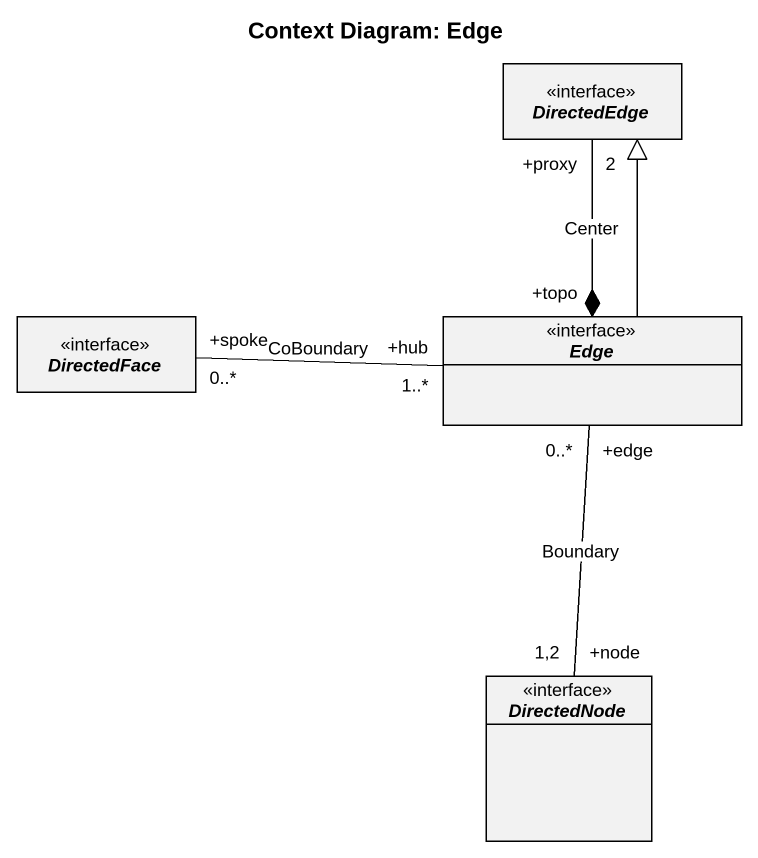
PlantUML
@startuml
title Context Diagram: Edge
hide circle
hide empty members
interface DirectedEdge
interface DirectedFace
interface Edge
interface DirectedNode
DirectedEdge "+proxy\n2" --* "+topo" Edge : Center
Edge -up-|> DirectedEdge
Edge "+hub\n1..*" -left- "+spoke\n0..*" DirectedFace : CoBoundary
DirectedNode "+node\n1,2" -up- "+edge\n0..*" Edge : Boundary
@enduml
